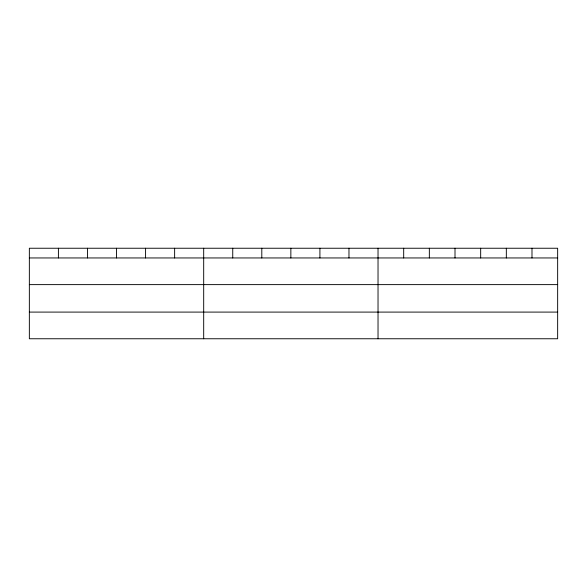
<?xml version="1.0" encoding="UTF-8"?>
<svg xmlns="http://www.w3.org/2000/svg" width="587" height="587" viewBox="0 0 587 587"><rect width="100%" height="100%" fill="white"/><g stroke="black" fill="none" stroke-linecap="round" stroke-linejoin="round"><path stroke-width="0.88" d="M557.65 284.622L557.65 248.242L29.35 248.242L29.35 338.758L557.65 338.758L557.65 284.622L29.35 284.622M29.35 257.95L557.65 257.95M29.35 312.093L557.65 312.093M531.991 248.242L531.991 257.95M506.332 248.242L506.332 257.95M480.672 248.242L480.672 257.95M455.006 248.242L455.006 257.95M429.346 248.242L429.346 257.95M403.687 248.242L403.687 257.95M378.028 248.242L378.028 338.758M348.972 248.242L348.972 257.95M319.915 248.242L319.915 257.95M290.858 248.242L290.858 257.95M261.802 248.242L261.802 257.95M232.745 248.242L232.745 257.95M203.689 248.242L203.689 338.758M174.632 248.242L174.632 257.95M145.576 248.242L145.576 257.95M116.52 248.242L116.52 257.95M87.463 248.242L87.463 257.95M58.406 248.242L58.406 257.95"/></g></svg>
